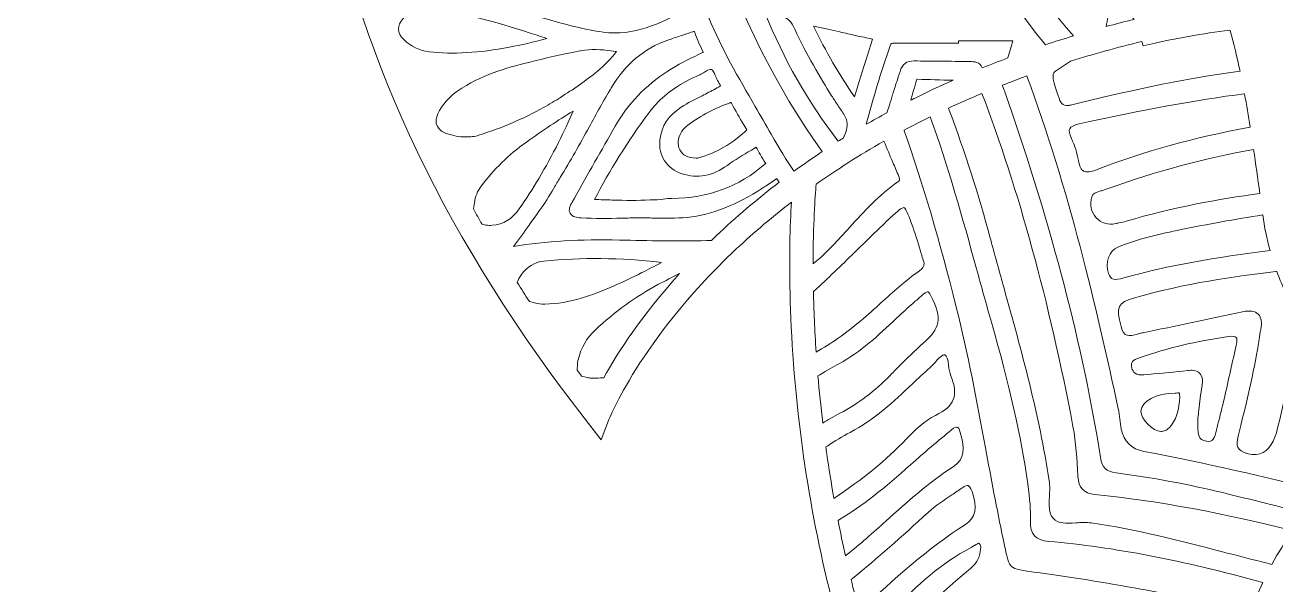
# Model space of a CAD drawing. Extents: x 126 to 8914, y -5970 to -48.
# Drawn here: x 6166 to 7016, y -2193 to -1812 of the extents above; entities that cross this region are included whole.
import ezdxf

# ---------------------------------------------------------------- set-up
doc = ezdxf.new("R2010")
doc.units = 0
doc.header["$MEASUREMENT"] = 0
doc.layers.add('Layer 1', color=7, linetype='Continuous')

# ---------------------------------------------------------------- blocks, each defined once
blk = doc.blocks.new('block 6')
at = {"layer": 'Layer 1', "lineweight": 0}
for points, knots in [([(8858.21, -1015.29), (8804.98, -1065.04), (8743.32, -1092.86), (8679.92, -1095.7), (8596.38, -1099.43), (8514.39, -1071.01), (8452.29, -1045.84), (8430.15, -1036.87), (8407.8, -1027.16), (8386.17, -1017.79), (8377.96, -1014.23), (8369.71, -1010.65), (8361.4, -1007.09), (8410.2, -1007.99), (8465.96, -1006.76), (8552.78, -924.21), (8608.47, -871.26), (8681.86, -797.66), (8665.5, -711.42), (8662.21, -694.04), (8650.78, -652.65), (8599.78, -612.09), (8605.05, -621.92), (8641.55, -692.43), (8609.23, -747.25), (8593.89, -773.27), (8566.47, -791.29), (8509.72, -803.54), (8495.32, -806.64), (8479.55, -809), (8462.5, -810.6), (8531.63, -734.35), (8573.44, -634.19), (8586.8, -512.56), (8601.6, -377.97), (8577.78, -251.79), (8555.19, -169.65), (8550.53, -152.76), (8545.39, -135.8), (8539.9, -119.21), (8535.8, -106.87), (8530.71, -97.41), (8524.71, -90.84), (8524.71, -90.84), (8528.77, -88.46), (8528.77, -88.46), (8527.91, -86.99), (8507.22, -52.31), (8460.27, -49.9), (8429.9, -48.35), (8395.8, -60.81), (8358.9, -86.96), (8333.41, -105.04), (8306.47, -129.76), (8278.33, -160.89), (8226.61, -191.53), (8186.15, -218.95), (8151.02, -247.11), (8098.71, -289.06), (8041.06, -329.19), (7974.05, -338.54), (7917.14, -346.49), (7865.98, -328.74), (7811.81, -309.95), (7783.84, -300.25), (7754.92, -290.21), (7725.21, -284.09), (7638.29, -266.15), (7574.59, -281.57), (7540, -328.62), (7505.41, -281.57), (7441.71, -266.17), (7354.79, -284.09), (7325.08, -290.21), (7296.16, -300.25), (7268.19, -309.95), (7214.02, -328.74), (7162.86, -346.49), (7105.95, -338.54), (7038.94, -329.19), (6981.29, -289.06), (6928.98, -247.11), (6893.85, -218.95), (6853.4, -191.53), (6801.67, -160.89), (6773.53, -129.76), (6746.59, -105.04), (6721.1, -86.96), (6684.2, -60.81), (6650.1, -48.34), (6619.73, -49.9), (6572.78, -52.31), (6552.09, -86.99), (6551.23, -88.46), (6551.23, -88.46), (6555.29, -90.84), (6555.29, -90.84), (6549.29, -97.41), (6544.2, -106.87), (6540.12, -119.21), (6534.6, -135.81), (6529.45, -152.78), (6524.81, -169.65), (6502.22, -251.79), (6478.4, -377.97), (6493.2, -512.56), (6506.56, -634.19), (6548.37, -734.35), (6617.5, -810.6), (6600.45, -809), (6584.68, -806.64), (6570.28, -803.54), (6513.53, -791.29), (6486.11, -773.27), (6470.77, -747.25), (6438.45, -692.43), (6474.95, -621.92), (6480.22, -612.09), (6429.22, -652.65), (6417.79, -694.04), (6414.5, -711.42), (6398.14, -797.66), (6471.53, -871.26), (6527.22, -924.21), (6614.04, -1006.76), (6669.8, -1007.99), (6718.6, -1007.09), (6710.29, -1010.65), (6702.04, -1014.23), (6693.83, -1017.79), (6672.2, -1027.16), (6649.85, -1036.87), (6627.71, -1045.84), (6565.61, -1071.01), (6483.59, -1099.44), (6400.08, -1095.7), (6336.68, -1092.86), (6275.02, -1065.04), (6221.79, -1015.29), (6221.79, -1015.29), (6165.56, -962.7), (6165.56, -962.7), (6165.56, -962.7), (6209.91, -1025.63), (6209.91, -1025.63), (6259.46, -1095.9), (6344.09, -1155.64), (6425.53, -1177.81), (6460.7, -1187.39), (6497.65, -1192.84), (6536.23, -1194.15), (6525.34, -1205.21), (6509.98, -1221.91), (6492.74, -1244.03), (6462.4, -1282.95), (6420.42, -1346.57), (6392.73, -1428.62), (6361.59, -1520.91), (6354.53, -1617.18), (6371.76, -1714.74), (6393.22, -1836.34), (6452.66, -1960.18), (6548.45, -2082.83), (6548.45, -2082.83), (6557.04, -2093.81), (6557.04, -2093.81), (6557.04, -2093.81), (6562.08, -2080.8), (6562.08, -2080.8), (6562.28, -2080.26), (6583.72, -2026.12), (6646.97, -1966), (6658.24, -1955.3), (6671.32, -1943.97), (6686.37, -1932.46), (6684.61, -1962.41), (6683.28, -2025.33), (6694.68, -2105.3), (6703.93, -2170.25), (6719.74, -2232.83), (6741.65, -2291.3), (6769.05, -2364.39), (6806.12, -2431.24), (6851.85, -2490), (6853.74, -2492.77), (6879.32, -2530.81), (6899.18, -2586.87), (6918.01, -2639.98), (6935.42, -2720.7), (6911.56, -2803.61), (6911.56, -2803.61), (6905.31, -2825.39), (6905.31, -2825.39), (6905.31, -2825.39), (6923.77, -2812.24), (6923.77, -2812.24), (6925.33, -2811.13), (6962.61, -2784.27), (6993.85, -2735.29), (7018.49, -2696.64), (7042.96, -2637.53), (7032.58, -2563.6), (7033.17, -2564.35), (7033.72, -2565.04), (7034.23, -2565.72), (7055.9, -2594.87), (7079.45, -2622.28), (7104.19, -2647.18), (7148.9, -2692.2), (7195.06, -2726.33), (7241.41, -2748.67), (7295.37, -2774.66), (7349.82, -2784.7), (7403.33, -2778.49), (7418.55, -2809.06), (7444.02, -2832.77), (7468.69, -2855.76), (7494.89, -2880.15), (7519.63, -2903.18), (7532.73, -2933.46), (7532.73, -2933.46), (7540, -2950.23), (7540, -2950.23), (7540, -2950.23), (7547.27, -2933.46), (7547.27, -2933.46), (7560.37, -2903.18), (7585.11, -2880.15), (7611.31, -2855.76), (7635.98, -2832.77), (7661.45, -2809.06), (7676.67, -2778.49), (7730.18, -2784.7), (7784.63, -2774.66), (7838.59, -2748.67), (7884.94, -2726.33), (7931.12, -2692.2), (7975.81, -2647.18), (8000.55, -2622.28), (8024.1, -2594.88), (8045.77, -2565.74), (8046.28, -2565.06), (8046.83, -2564.35), (8047.42, -2563.6), (8037.04, -2637.53), (8061.51, -2696.64), (8086.15, -2735.29), (8117.39, -2784.27), (8154.67, -2811.13), (8156.23, -2812.24), (8156.23, -2812.24), (8174.69, -2825.39), (8174.69, -2825.39), (8174.69, -2825.39), (8168.44, -2803.61), (8168.44, -2803.61), (8144.58, -2720.7), (8161.99, -2639.98), (8180.82, -2586.87), (8200.7, -2530.77), (8226.28, -2492.73), (8228.15, -2490), (8273.88, -2431.24), (8310.95, -2364.39), (8338.34, -2291.3), (8360.26, -2232.83), (8376.07, -2170.25), (8385.32, -2105.3), (8396.72, -2025.33), (8395.39, -1962.41), (8393.63, -1932.46), (8408.68, -1943.97), (8421.76, -1955.3), (8433.03, -1966), (8496.28, -2026.12), (8517.72, -2080.26), (8517.92, -2080.8), (8517.92, -2080.8), (8522.94, -2093.84), (8522.94, -2093.84), (8522.94, -2093.84), (8531.55, -2082.83), (8531.55, -2082.83), (8627.34, -1960.18), (8686.78, -1836.34), (8708.24, -1714.74), (8725.47, -1617.18), (8718.41, -1520.91), (8687.27, -1428.62), (8659.58, -1346.57), (8617.6, -1282.95), (8587.26, -1244.03), (8570.02, -1221.91), (8554.66, -1205.21), (8543.77, -1194.15), (8582.35, -1192.84), (8619.3, -1187.39), (8654.47, -1177.81), (8735.91, -1155.64), (8820.54, -1095.9), (8870.09, -1025.63), (8870.09, -1025.63), (8914.44, -962.7), (8914.44, -962.7), (8914.44, -962.7), (8858.21, -1015.29), (8858.21, -1015.29)], [0, 0, 0, 0, 1, 1, 1, 2, 2, 2, 3, 3, 3, 4, 4, 4, 5, 5, 5, 6, 6, 6, 7, 7, 7, 8, 8, 8, 9, 9, 9, 10, 10, 10, 11, 11, 11, 12, 12, 12, 13, 13, 13, 14, 14, 14, 15, 15, 15, 16, 16, 16, 17, 17, 17, 18, 18, 18, 19, 19, 19, 20, 20, 20, 21, 21, 21, 22, 22, 22, 23, 23, 23, 24, 24, 24, 25, 25, 25, 26, 26, 26, 27, 27, 27, 28, 28, 28, 29, 29, 29, 30, 30, 30, 31, 31, 31, 32, 32, 32, 33, 33, 33, 34, 34, 34, 35, 35, 35, 36, 36, 36, 37, 37, 37, 38, 38, 38, 39, 39, 39, 40, 40, 40, 41, 41, 41, 42, 42, 42, 43, 43, 43, 44, 44, 44, 45, 45, 45, 46, 46, 46, 47, 47, 47, 48, 48, 48, 49, 49, 49, 50, 50, 50, 51, 51, 51, 52, 52, 52, 53, 53, 53, 54, 54, 54, 55, 55, 55, 56, 56, 56, 57, 57, 57, 58, 58, 58, 59, 59, 59, 60, 60, 60, 61, 61, 61, 62, 62, 62, 63, 63, 63, 64, 64, 64, 65, 65, 65, 66, 66, 66, 67, 67, 67, 68, 68, 68, 69, 69, 69, 70, 70, 70, 71, 71, 71, 72, 72, 72, 73, 73, 73, 74, 74, 74, 75, 75, 75, 76, 76, 76, 77, 77, 77, 78, 78, 78, 79, 79, 79, 80, 80, 80, 81, 81, 81, 82, 82, 82, 83, 83, 83, 84, 84, 84, 85, 85, 85, 86, 86, 86, 87, 87, 87, 88, 88, 88, 89, 89, 89, 90, 90, 90, 91, 91, 91, 92, 92, 92, 93, 93, 93, 94, 94, 94, 95, 95, 95, 96, 96, 96, 97, 97, 97, 98, 98, 98, 99, 99, 99, 100, 100, 100, 101, 101, 101, 102, 102, 102, 102]), ([(6688.21, -1911.26), (6688.21, -1911.26), (6687.87, -1910.77), (6687.87, -1910.77), (6683.09, -1903.94), (6678.27, -1896.12), (6672.66, -1886.19), (6669.1, -1879.87), (6665.4, -1873.51), (6661.82, -1867.35), (6650.56, -1848.02), (6638.93, -1828.03), (6630.18, -1807.03), (6622.21, -1787.95), (6615.41, -1767.25), (6608.09, -1739.88), (6601.79, -1716.29), (6595.27, -1691.91), (6592.15, -1666.68), (6590.59, -1653.99), (6589, -1638.99), (6589.08, -1623.97), (6589.13, -1616.14), (6589.07, -1608.17), (6589, -1600.48), (6588.88, -1584.3), (6588.73, -1567.59), (6589.65, -1551.2), (6591.17, -1523.8), (6596.06, -1495.53), (6605.02, -1462.24), (6613.66, -1430.11), (6621.86, -1401.25), (6634.66, -1373.66), (6640.46, -1361.09), (6647.46, -1348.84), (6654.24, -1337), (6657.7, -1330.92), (6661.28, -1324.63), (6664.68, -1318.36), (6685.39, -1280.17), (6712.46, -1244.99), (6747.44, -1210.87), (6747.44, -1210.87), (6751.1, -1207.29), (6751.1, -1207.29), (6764.63, -1194.05), (6778.56, -1180.44), (6793.43, -1168.33), (6784.7, -1184.05), (6777.28, -1200.89), (6771.3, -1218.54), (6771.3, -1218.54), (6766.94, -1222.83), (6766.94, -1222.83), (6718.06, -1270.91), (6679.63, -1327.1), (6652.72, -1389.85), (6624.89, -1454.72), (6610.74, -1523.63), (6610.66, -1594.66), (6610.51, -1704.15), (6643.92, -1809.05), (6707.27, -1898.03), (6700.79, -1902.32), (6694.44, -1906.74), (6688.21, -1911.26)], [0, 0, 0, 0, 1, 1, 1, 2, 2, 2, 3, 3, 3, 4, 4, 4, 5, 5, 5, 6, 6, 6, 7, 7, 7, 8, 8, 8, 9, 9, 9, 10, 10, 10, 11, 11, 11, 12, 12, 12, 13, 13, 13, 14, 14, 14, 15, 15, 15, 16, 16, 16, 17, 17, 17, 18, 18, 18, 19, 19, 19, 20, 20, 20, 21, 21, 21, 22, 22, 22, 22]), ([(6776, -1584.51), (6777.3, -1551.5), (6782.66, -1519.37), (6791.91, -1488.93), (6795.47, -1496.51), (6799.28, -1504.13), (6803.34, -1511.8), (6803.34, -1511.8), (6802.77, -1512.33), (6802.77, -1512.33), (6802.89, -1512.47), (6803.27, -1512.86), (6803.86, -1513.47), (6803.86, -1513.47), (6803.16, -1516.46), (6803.16, -1516.46), (6795.64, -1548.46), (6792.76, -1581.82), (6794.58, -1615.61), (6798.79, -1693.59), (6826.91, -1762.12), (6878.15, -1819.34), (6871.72, -1821.27), (6865.36, -1823.28), (6859.04, -1825.37), (6859.04, -1825.37), (6858.23, -1824.41), (6858.23, -1824.41), (6801.77, -1756.62), (6772.56, -1671.43), (6776, -1584.51)], [0, 0, 0, 0, 1, 1, 1, 2, 2, 2, 3, 3, 3, 4, 4, 4, 5, 5, 5, 6, 6, 6, 7, 7, 7, 8, 8, 8, 9, 9, 9, 10, 10, 10, 10]), ([(6565.64, -1676.97), (6565.64, -1676.97), (6568.65, -1676.57), (6568.65, -1676.57), (6571.19, -1676.23), (6573.79, -1676.15), (6576.54, -1676.04), (6576.54, -1676.04), (6576.78, -1676.04), (6576.78, -1676.04), (6577.83, -1675.99), (6578.93, -1675.96), (6579.74, -1675.97), (6580.01, -1675.97), (6580.23, -1675.99), (6580.42, -1676), (6580.63, -1676.67), (6580.87, -1678.03), (6581.09, -1679.38), (6581.29, -1680.59), (6581.48, -1681.83), (6581.67, -1683.06), (6582.05, -1685.58), (6582.46, -1688.21), (6583.02, -1690.79), (6583.03, -1690.87), (6583.05, -1690.95), (6583.07, -1691.01), (6582.96, -1691.04), (6582.81, -1691.09), (6582.64, -1691.12), (6579.84, -1691.8), (6577.04, -1692.58), (6574.33, -1693.32), (6570.37, -1694.41), (6566.29, -1695.55), (6562.27, -1696.33), (6546.99, -1699.31), (6532.78, -1706.44), (6520.02, -1717.59), (6503.28, -1732.2), (6487.84, -1748.08), (6470.8, -1765.82), (6468.43, -1768.31), (6466.32, -1771.03), (6467.13, -1773.99), (6467.94, -1776.89), (6470.99, -1778.11), (6473.89, -1778.91), (6478.67, -1780.23), (6483.45, -1781.6), (6488.23, -1782.96), (6508.07, -1788.63), (6528.58, -1794.49), (6549.54, -1797.39), (6552.64, -1797.81), (6555.74, -1798.07), (6558.86, -1798.15), (6568.22, -1798.35), (6577.62, -1796.93), (6586.93, -1793.92), (6591.58, -1792.42), (6596.43, -1791.12), (6601.11, -1789.87), (6603.69, -1789.17), (6606.26, -1788.49), (6608.84, -1787.76), (6608.87, -1787.75), (6608.92, -1787.73), (6608.95, -1787.73), (6610.01, -1790.85), (6611.2, -1793.97), (6612.35, -1796.97), (6613, -1798.65), (6613.63, -1800.35), (6614.27, -1802.04), (6597.12, -1810.83), (6579.35, -1819.69), (6558.4, -1816.81), (6545.93, -1815.08), (6533.73, -1811.82), (6521.28, -1808.32), (6521.28, -1808.32), (6513.75, -1806.22), (6513.75, -1806.22), (6490.78, -1799.76), (6467.02, -1793.08), (6443.24, -1787.97), (6437.75, -1786.8), (6432.13, -1786.02), (6426.7, -1785.28), (6426.24, -1785.21), (6425.8, -1785.15), (6425.34, -1785.1), (6446.11, -1769), (6464.5, -1750.07), (6482.34, -1731.72), (6487.41, -1726.5), (6492.66, -1721.1), (6497.89, -1715.86), (6497.89, -1715.86), (6498.69, -1715.02), (6498.69, -1715.02), (6508.59, -1705.08), (6518.81, -1694.79), (6530.75, -1687.01), (6541.24, -1680.17), (6553.08, -1678.62), (6565.64, -1676.97)], [0, 0, 0, 0, 1, 1, 1, 2, 2, 2, 3, 3, 3, 4, 4, 4, 5, 5, 5, 6, 6, 6, 7, 7, 7, 8, 8, 8, 9, 9, 9, 10, 10, 10, 11, 11, 11, 12, 12, 12, 13, 13, 13, 14, 14, 14, 15, 15, 15, 16, 16, 16, 17, 17, 17, 18, 18, 18, 19, 19, 19, 20, 20, 20, 21, 21, 21, 22, 22, 22, 23, 23, 23, 24, 24, 24, 25, 25, 25, 26, 26, 26, 27, 27, 27, 28, 28, 28, 29, 29, 29, 30, 30, 30, 31, 31, 31, 32, 32, 32, 33, 33, 33, 34, 34, 34, 35, 35, 35, 36, 36, 36, 36]), ([(6919.35, -1808.13), (6912.92, -1809.7), (6906.56, -1811.33), (6900.24, -1813.04), (6901.62, -1803.69), (6905.28, -1794.46), (6912.12, -1783.27), (6919.07, -1771.85), (6928.36, -1762.05), (6940.48, -1753.32), (6944.05, -1750.74), (6947.91, -1747.98), (6951.83, -1745.32), (6952.45, -1744.89), (6952.99, -1744.39), (6953.45, -1743.94), (6953.53, -1743.88), (6953.61, -1743.79), (6953.7, -1743.71), (6954.41, -1744.29), (6955.16, -1744.97), (6955.95, -1745.78), (6955.95, -1745.78), (6957.96, -1747.84), (6957.96, -1747.84), (6957.94, -1747.87), (6957.91, -1747.89), (6957.9, -1747.9), (6953.69, -1752.03), (6948.84, -1755.28), (6943.71, -1758.71), (6941.88, -1759.95), (6940.04, -1761.18), (6938.24, -1762.45), (6931.63, -1767.12), (6923.31, -1773.7), (6917.47, -1783.34), (6912.07, -1792.24), (6912.83, -1801.36), (6919.35, -1808.13)], [0, 0, 0, 0, 1, 1, 1, 2, 2, 2, 3, 3, 3, 4, 4, 4, 5, 5, 5, 6, 6, 6, 7, 7, 7, 8, 8, 8, 9, 9, 9, 10, 10, 10, 11, 11, 11, 12, 12, 12, 13, 13, 13, 13]), ([(6422.92, -1821.87), (6418.3, -1817.39), (6418.17, -1812.19), (6422.59, -1807.58), (6424.36, -1805.71), (6426.23, -1804.21), (6428.19, -1803.05), (6431.47, -1801.12), (6435, -1800.17), (6438.86, -1800.17), (6440.38, -1800.17), (6441.94, -1800.31), (6443.56, -1800.62), (6465.91, -1804.68), (6488.82, -1810.68), (6513.57, -1818.93), (6515.74, -1819.64), (6517.91, -1820.37), (6520.08, -1821.1), (6511.18, -1823.69), (6502.51, -1825.5), (6494.88, -1826.97), (6473.81, -1830.99), (6456.44, -1832.01), (6440.2, -1830.14), (6433.52, -1829.38), (6427.87, -1826.67), (6422.92, -1821.87)], [0, 0, 0, 0, 1, 1, 1, 2, 2, 2, 3, 3, 3, 4, 4, 4, 5, 5, 5, 6, 6, 6, 7, 7, 7, 8, 8, 8, 9, 9, 9, 9]), ([(6678.79, -1806.08), (6678.79, -1806.08), (6680.36, -1806.39), (6680.36, -1806.39), (6683.81, -1807.12), (6686.21, -1809.59), (6688.67, -1814.89), (6696.49, -1831.93), (6706.14, -1847.96), (6713.66, -1860.04), (6715.04, -1862.22), (6716.49, -1864.38), (6717.9, -1866.47), (6719.44, -1868.75), (6721.04, -1871.09), (6722.48, -1873.45), (6724.65, -1876.99), (6724.9, -1880.63), (6723.27, -1884.86), (6723.27, -1884.86), (6721.78, -1888.74), (6721.78, -1888.74), (6720.58, -1889.48), (6719.38, -1890.23), (6718.19, -1890.99), (6718.19, -1890.99), (6718.01, -1890.75), (6718.01, -1890.75), (6697.42, -1863.82), (6681.15, -1835.31), (6668.37, -1803.78), (6672.03, -1804.65), (6675.45, -1805.36), (6678.79, -1806.08)], [0, 0, 0, 0, 1, 1, 1, 2, 2, 2, 3, 3, 3, 4, 4, 4, 5, 5, 5, 6, 6, 6, 7, 7, 7, 8, 8, 8, 9, 9, 9, 10, 10, 10, 11, 11, 11, 11]), ([(6635.34, -1955.22), (6634.23, -1956.28), (6633.15, -1957.33), (6632.06, -1958.39), (6632.06, -1958.39), (6628.66, -1958.48), (6628.66, -1958.48), (6609.26, -1959.02), (6589.59, -1958.63), (6569.45, -1958.14), (6543.14, -1957.49), (6519.59, -1958.91), (6497.51, -1962.47), (6501.26, -1957.74), (6504.73, -1952.83), (6508.1, -1948.04), (6510.34, -1944.84), (6512.67, -1941.53), (6515.03, -1938.36), (6518.72, -1933.39), (6521.85, -1928.09), (6524.88, -1922.95), (6526.3, -1920.51), (6527.79, -1917.99), (6529.31, -1915.55), (6536.26, -1904.39), (6542.67, -1892.71), (6548.86, -1881.43), (6553.75, -1872.5), (6558.82, -1863.27), (6564.1, -1854.39), (6573.52, -1838.56), (6586.06, -1828.05), (6602.44, -1822.24), (6605.26, -1821.23), (6608.19, -1820.28), (6611.01, -1819.34), (6613.78, -1818.44), (6616.55, -1817.54), (6619.28, -1816.57), (6619.82, -1816.38), (6620.15, -1816.3), (6620.35, -1816.29), (6620.42, -1816.41), (6620.55, -1816.65), (6620.68, -1817.03), (6622.18, -1821.3), (6624.1, -1825.75), (6626.38, -1830.25), (6626.42, -1830.33), (6626.46, -1830.41), (6626.49, -1830.49), (6626.34, -1830.56), (6626.17, -1830.64), (6625.96, -1830.75), (6625.96, -1830.75), (6623.26, -1832.07), (6623.26, -1832.07), (6616.31, -1835.42), (6609.12, -1838.89), (6602.43, -1843.24), (6587.29, -1853.06), (6575.25, -1865.69), (6566.62, -1880.78), (6557.31, -1897.02), (6547.94, -1913.61), (6538.89, -1929.63), (6538.89, -1929.63), (6537.35, -1932.37), (6537.35, -1932.37), (6535.94, -1934.85), (6534.67, -1937.49), (6535.99, -1939.93), (6537.41, -1942.59), (6540.91, -1942.83), (6543.46, -1943.02), (6552.7, -1943.65), (6562.01, -1943.45), (6571.04, -1943.24), (6574.9, -1943.15), (6578.76, -1943.07), (6582.64, -1943.03), (6586.04, -1943.03), (6589.51, -1943.1), (6592.86, -1943.18), (6600.24, -1943.34), (6607.87, -1943.49), (6615.45, -1942.7), (6632.47, -1940.93), (6648.81, -1934.58), (6666.88, -1922.69), (6666.88, -1922.69), (6668.23, -1921.82), (6668.23, -1921.82), (6670.86, -1920.1), (6673.56, -1918.34), (6676.14, -1916.42), (6676.21, -1916.38), (6676.24, -1916.35), (6676.29, -1916.33), (6676.35, -1916.39), (6676.4, -1916.47), (6676.48, -1916.58), (6676.76, -1916.99), (6677.05, -1917.42), (6677.35, -1917.83), (6677.35, -1917.83), (6678.04, -1918.85), (6678.04, -1918.85), (6662.97, -1930.34), (6648.71, -1942.46), (6635.34, -1955.22)], [0, 0, 0, 0, 1, 1, 1, 2, 2, 2, 3, 3, 3, 4, 4, 4, 5, 5, 5, 6, 6, 6, 7, 7, 7, 8, 8, 8, 9, 9, 9, 10, 10, 10, 11, 11, 11, 12, 12, 12, 13, 13, 13, 14, 14, 14, 15, 15, 15, 16, 16, 16, 17, 17, 17, 18, 18, 18, 19, 19, 19, 20, 20, 20, 21, 21, 21, 22, 22, 22, 23, 23, 23, 24, 24, 24, 25, 25, 25, 26, 26, 26, 27, 27, 27, 28, 28, 28, 29, 29, 29, 30, 30, 30, 31, 31, 31, 32, 32, 32, 33, 33, 33, 34, 34, 34, 35, 35, 35, 36, 36, 36, 37, 37, 37, 37]), ([(6701.36, -1812.69), (6701.36, -1812.69), (6711.05, -1814.86), (6711.05, -1814.86), (6713.79, -1815.46), (6716.53, -1816.08), (6719.26, -1816.7), (6722.86, -1817.51), (6726.51, -1818.33), (6730.19, -1819.14), (6733.86, -1819.94), (6737.55, -1820.75), (6741.22, -1821.49), (6741.33, -1821.53), (6741.43, -1821.54), (6741.52, -1821.56), (6741.52, -1821.57), (6741.51, -1821.59), (6741.51, -1821.61), (6738.43, -1831.15), (6735.38, -1840.87), (6732.42, -1850.26), (6732.42, -1850.26), (6729.14, -1860.69), (6729.14, -1860.69), (6719.03, -1846.03), (6709.69, -1829.9), (6701.36, -1812.69)], [0, 0, 0, 0, 1, 1, 1, 2, 2, 2, 3, 3, 3, 4, 4, 4, 5, 5, 5, 6, 6, 6, 7, 7, 7, 8, 8, 8, 9, 9, 9, 9]), ([(6924.59, -1823.14), (6924.59, -1823.14), (6925.33, -1826.21), (6925.33, -1826.21), (6947.51, -1820.94), (6966.19, -1817.58), (6984.09, -1815.64), (6984.09, -1815.64), (6984.59, -1815.59), (6984.59, -1815.59), (6987.05, -1824.8), (6989.24, -1834.06), (6991.22, -1843.39), (6949.87, -1848.8), (6910.3, -1858.01), (6877.04, -1866.31), (6876.52, -1866.43), (6875.9, -1866.5), (6875.34, -1866.56), (6875.04, -1866.58), (6874.76, -1866.61), (6874.66, -1866.62), (6870.39, -1867.02), (6869.38, -1865.2), (6867.57, -1859.9), (6867.57, -1859.9), (6867.14, -1858.69), (6867.14, -1858.69), (6862.9, -1846.66), (6863.63, -1844.72), (6866.43, -1842.88), (6866.43, -1842.88), (6876.12, -1836.56), (6876.12, -1836.56), (6891.54, -1831.74), (6907.68, -1827.24), (6924.59, -1823.14)], [0, 0, 0, 0, 1, 1, 1, 2, 2, 2, 3, 3, 3, 4, 4, 4, 5, 5, 5, 6, 6, 6, 7, 7, 7, 8, 8, 8, 9, 9, 9, 10, 10, 10, 11, 11, 11, 12, 12, 12, 12]), ([(6753.54, -1826.12), (6754.2, -1824.26), (6754.47, -1824.22), (6755.93, -1824.23), (6765.9, -1824.34), (6776.05, -1824.33), (6785.84, -1824.31), (6789.44, -1824.31), (6793.05, -1824.3), (6796.66, -1824.3), (6796.66, -1824.3), (6799.82, -1824.3), (6799.82, -1824.3), (6799.82, -1824.3), (6799.82, -1822.79), (6799.82, -1822.79), (6802.35, -1822.79), (6804.89, -1822.79), (6807.4, -1822.81), (6816.95, -1822.82), (6826.83, -1822.84), (6836.53, -1822.73), (6836.53, -1822.73), (6836.88, -1822.73), (6836.88, -1822.73), (6836.86, -1822.78), (6836.86, -1822.81), (6836.85, -1822.84), (6836.34, -1824.58), (6835.83, -1826.32), (6835.34, -1828.06), (6835.34, -1828.06), (6833.52, -1834.35), (6833.52, -1834.35), (6827.62, -1836.55), (6821.78, -1838.81), (6816, -1841.15), (6814.84, -1836.96), (6809.98, -1836.86), (6807.85, -1836.82), (6801.07, -1836.69), (6794.2, -1836.63), (6787.54, -1836.58), (6781.59, -1836.53), (6775.63, -1836.48), (6769.7, -1836.37), (6764.74, -1836.28), (6761.61, -1838.69), (6760.18, -1843.48), (6759.44, -1846), (6758.6, -1848.55), (6757.78, -1851.02), (6756.89, -1853.69), (6755.97, -1856.46), (6755.17, -1859.25), (6754.49, -1861.62), (6753.69, -1864.04), (6752.93, -1866.39), (6752.93, -1866.39), (6751.24, -1871.61), (6751.24, -1871.61), (6746.52, -1874.16), (6741.89, -1876.79), (6737.28, -1879.46), (6741.92, -1862.19), (6747.11, -1843.92), (6753.54, -1826.12)], [0, 0, 0, 0, 1, 1, 1, 2, 2, 2, 3, 3, 3, 4, 4, 4, 5, 5, 5, 6, 6, 6, 7, 7, 7, 8, 8, 8, 9, 9, 9, 10, 10, 10, 11, 11, 11, 12, 12, 12, 13, 13, 13, 14, 14, 14, 15, 15, 15, 16, 16, 16, 17, 17, 17, 18, 18, 18, 19, 19, 19, 20, 20, 20, 21, 21, 21, 22, 22, 22, 22]), ([(6451.82, -1885.64), (6449.12, -1884.7), (6447.12, -1883.2), (6446, -1881.25), (6445.84, -1880.98), (6445.7, -1880.68), (6445.57, -1880.4), (6445.44, -1880.1), (6445.35, -1879.79), (6445.25, -1879.49), (6445.09, -1878.89), (6444.98, -1878.24), (6444.97, -1877.59), (6444.91, -1875.95), (6445.32, -1874.18), (6446.17, -1872.34), (6449.07, -1866.17), (6453.6, -1860.94), (6459.59, -1856.79), (6475, -1846.17), (6492.57, -1841.03), (6507.72, -1837.39), (6507.72, -1837.39), (6513.02, -1836.11), (6513.02, -1836.11), (6523.77, -1833.51), (6534.88, -1830.82), (6545.95, -1829.09), (6552.74, -1828.03), (6559.46, -1828.93), (6566.6, -1829.9), (6566.92, -1829.93), (6567.25, -1829.98), (6567.58, -1830.03), (6563.69, -1834.98), (6559.29, -1839.37), (6554.57, -1843.36), (6546.71, -1850.02), (6538.02, -1855.64), (6529.5, -1861.15), (6525.72, -1863.59), (6521.84, -1865.9), (6517.88, -1868.1), (6504.5, -1875.55), (6490.04, -1881.76), (6473.95, -1886.89), (6471.21, -1887.76), (6468.29, -1888.12), (6464.87, -1888.04), (6460.88, -1888.07), (6456.56, -1887.27), (6451.82, -1885.64)], [0, 0, 0, 0, 1, 1, 1, 2, 2, 2, 3, 3, 3, 4, 4, 4, 5, 5, 5, 6, 6, 6, 7, 7, 7, 8, 8, 8, 9, 9, 9, 10, 10, 10, 11, 11, 11, 12, 12, 12, 13, 13, 13, 14, 14, 14, 15, 15, 15, 16, 16, 16, 17, 17, 17, 17]), ([(6634.77, -1855.32), (6631.82, -1856.97), (6628.72, -1858.52), (6625.71, -1860.02), (6620.96, -1862.38), (6616.06, -1864.82), (6611.45, -1867.8), (6602.85, -1873.35), (6597.99, -1880.79), (6597, -1889.93), (6595.82, -1900.77), (6601.59, -1909.65), (6612.05, -1913.08), (6622.47, -1916.5), (6632.82, -1914.57), (6642.84, -1907.35), (6648.05, -1903.6), (6653.7, -1900.23), (6659.14, -1896.97), (6659.14, -1896.97), (6662.47, -1894.98), (6662.47, -1894.98), (6662.48, -1894.99), (6662.48, -1894.99), (6662.48, -1895.01), (6664.11, -1898.05), (6666.3, -1902.02), (6668.78, -1905.85), (6668.83, -1905.95), (6668.88, -1906.01), (6668.91, -1906.07), (6668.8, -1906.18), (6668.63, -1906.34), (6668.4, -1906.55), (6650.55, -1921.92), (6629.84, -1929.53), (6605.1, -1929.82), (6603.14, -1929.85), (6601.21, -1930.09), (6599.32, -1930.31), (6596.65, -1930.64), (6593.89, -1930.97), (6590.82, -1930.73), (6590.82, -1930.73), (6590.55, -1930.72), (6590.55, -1930.72), (6590.55, -1930.72), (6590.28, -1930.73), (6590.28, -1930.73), (6582.12, -1931.49), (6573.55, -1931.21), (6564.48, -1930.91), (6560.6, -1930.78), (6556.61, -1930.66), (6552.63, -1930.61), (6562.69, -1911.03), (6574.85, -1891.6), (6589.76, -1871.33), (6591.2, -1869.36), (6592.75, -1867.5), (6594.43, -1865.69), (6601.7, -1857.87), (6611.27, -1851.46), (6624.03, -1845.79), (6625.2, -1845.27), (6626.3, -1844.62), (6627.37, -1843.97), (6629.11, -1842.94), (6631.08, -1841.77), (6632.04, -1842.12), (6632.91, -1842.44), (6633.86, -1844.64), (6634.58, -1846.25), (6635.08, -1847.41), (6635.6, -1848.63), (6636.25, -1849.73), (6637, -1850.99), (6637.87, -1852.47), (6638.22, -1853.28), (6637.54, -1853.79), (6636.08, -1854.59), (6634.77, -1855.32)], [0, 0, 0, 0, 1, 1, 1, 2, 2, 2, 3, 3, 3, 4, 4, 4, 5, 5, 5, 6, 6, 6, 7, 7, 7, 8, 8, 8, 9, 9, 9, 10, 10, 10, 11, 11, 11, 12, 12, 12, 13, 13, 13, 14, 14, 14, 15, 15, 15, 16, 16, 16, 17, 17, 17, 18, 18, 18, 19, 19, 19, 20, 20, 20, 21, 21, 21, 22, 22, 22, 23, 23, 23, 24, 24, 24, 25, 25, 25, 26, 26, 26, 27, 27, 27, 27]), ([(6770.39, -1861.64), (6769.4, -1862.14), (6768.42, -1862.65), (6767.42, -1863.16), (6768.76, -1858.58), (6770.11, -1853.99), (6771.42, -1849.42), (6771.52, -1849.1), (6771.6, -1848.91), (6771.64, -1848.82), (6771.74, -1848.8), (6771.88, -1848.78), (6772.09, -1848.8), (6779.88, -1849.09), (6787.84, -1849.32), (6796.23, -1849.53), (6787.46, -1853.41), (6778.83, -1857.43), (6770.39, -1861.64)], [0, 0, 0, 0, 1, 1, 1, 2, 2, 2, 3, 3, 3, 4, 4, 4, 5, 5, 5, 6, 6, 6, 6]), ([(6979.47, -2129.82), (6955.81, -2124.11), (6931.46, -2119.57), (6907.1, -2116.32), (6899.9, -2115.36), (6897.62, -2113.11), (6896.46, -2105.86), (6884.42, -2030.24), (6863.6, -1950.32), (6832.84, -1861.53), (6831.84, -1858.65), (6830.82, -1855.78), (6829.76, -1852.93), (6829.76, -1852.93), (6829.74, -1852.87), (6829.74, -1852.87), (6835.15, -1850.75), (6840.66, -1848.66), (6846.3, -1846.62), (6846.3, -1846.62), (6846.31, -1846.66), (6846.31, -1846.66), (6874.96, -1923.47), (6893.44, -2003.65), (6908.51, -2072.77), (6909, -2075.04), (6909.27, -2077.36), (6909.55, -2079.82), (6909.81, -2082.02), (6910.08, -2084.3), (6910.52, -2086.56), (6912.15, -2094.95), (6917.47, -2100.22), (6925.87, -2101.82), (6967.77, -2109.75), (7008.84, -2119.06), (7047.98, -2129.46), (7043.61, -2134.18), (7039.5, -2139.02), (7035.62, -2143.96), (7035.62, -2143.96), (7034.32, -2143.61), (7034.32, -2143.61), (7017.94, -2139.29), (6999.99, -2134.78), (6979.47, -2129.82)], [0, 0, 0, 0, 1, 1, 1, 2, 2, 2, 3, 3, 3, 4, 4, 4, 5, 5, 5, 6, 6, 6, 7, 7, 7, 8, 8, 8, 9, 9, 9, 10, 10, 10, 11, 11, 11, 12, 12, 12, 13, 13, 13, 14, 14, 14, 15, 15, 15, 15]), ([(6861.54, -2121.69), (6854.81, -2077.14), (6842.64, -2033.28), (6830.86, -1990.86), (6827.68, -1979.41), (6824.4, -1967.57), (6821.27, -1955.9), (6813.74, -1927.79), (6804.55, -1899.3), (6793.2, -1868.75), (6793.2, -1868.75), (6793.11, -1868.51), (6793.11, -1868.51), (6800.44, -1865.11), (6808.02, -1861.76), (6815.83, -1858.5), (6841.07, -1924.77), (6861.32, -1998.79), (6877.72, -2084.84), (6879.81, -2095.77), (6880.44, -2107.28), (6881.08, -2118.41), (6881.08, -2118.41), (6881.09, -2118.73), (6881.09, -2118.73), (6881.53, -2126.63), (6884.89, -2130.17), (6892.66, -2131), (6936.24, -2135.6), (6981.39, -2143.94), (7026.9, -2155.78), (7021.75, -2163.21), (7017.1, -2170.84), (7012.87, -2178.63), (7012.87, -2178.63), (7009.66, -2177.82), (7009.66, -2177.82), (7008.46, -2177.5), (7007.25, -2177.19), (7006.03, -2176.89), (6997.09, -2174.65), (6988.02, -2172.3), (6979.25, -2170), (6950.35, -2162.48), (6920.46, -2154.69), (6890.16, -2150.39), (6886.71, -2149.9), (6883.1, -2150.12), (6879.62, -2150.32), (6873.18, -2150.74), (6867.62, -2151.07), (6864.22, -2147.25), (6861.16, -2143.83), (6861.43, -2138.31), (6861.72, -2132.45), (6861.89, -2128.89), (6862.08, -2125.22), (6861.54, -2121.69)], [0, 0, 0, 0, 1, 1, 1, 2, 2, 2, 3, 3, 3, 4, 4, 4, 5, 5, 5, 6, 6, 6, 7, 7, 7, 8, 8, 8, 9, 9, 9, 10, 10, 10, 11, 11, 11, 12, 12, 12, 13, 13, 13, 14, 14, 14, 15, 15, 15, 16, 16, 16, 17, 17, 17, 18, 18, 18, 19, 19, 19, 19]), ([(6875.52, -1882.47), (6876.2, -1881.11), (6878.34, -1880.02), (6881.9, -1879.22), (6925.4, -1869.52), (6961.05, -1863.02), (6994.08, -1858.73), (6994.08, -1858.73), (6994.27, -1858.71), (6994.27, -1858.71), (6995.67, -1866.2), (6996.96, -1873.73), (6998.18, -1881.35), (6998.18, -1881.35), (6998.09, -1881.36), (6998.09, -1881.36), (6959.84, -1888.52), (6925.81, -1897.95), (6894.04, -1910.2), (6889.64, -1911.9), (6886.68, -1912.26), (6884.95, -1911.3), (6883.37, -1910.41), (6882.21, -1907.99), (6881.49, -1904.09), (6880.57, -1899.17), (6878.94, -1894.11), (6876.63, -1889.01), (6875.25, -1885.97), (6874.87, -1883.77), (6875.52, -1882.47)], [0, 0, 0, 0, 1, 1, 1, 2, 2, 2, 3, 3, 3, 4, 4, 4, 5, 5, 5, 6, 6, 6, 7, 7, 7, 8, 8, 8, 9, 9, 9, 10, 10, 10, 10]), ([(6644.71, -1864.85), (6645.01, -1864.76), (6645.2, -1864.71), (6645.34, -1864.68), (6645.4, -1864.77), (6645.51, -1864.93), (6645.64, -1865.17), (6648.33, -1870.09), (6651.2, -1875), (6653.98, -1879.75), (6653.98, -1879.75), (6656.06, -1883.28), (6656.06, -1883.28), (6646.07, -1892.65), (6635.35, -1898.89), (6623.31, -1902.32), (6623.08, -1902.38), (6622.67, -1902.4), (6622.28, -1902.43), (6622.05, -1902.45), (6621.83, -1902.45), (6621.61, -1902.48), (6615.8, -1902.18), (6612.49, -1900.47), (6610.56, -1896.81), (6608.6, -1893.09), (6608.98, -1889.23), (6611.77, -1884.64), (6612.92, -1882.72), (6614.35, -1881.16), (6616.01, -1879.95), (6625.16, -1873.37), (6634.81, -1868.29), (6644.71, -1864.85)], [0, 0, 0, 0, 1, 1, 1, 2, 2, 2, 3, 3, 3, 4, 4, 4, 5, 5, 5, 6, 6, 6, 7, 7, 7, 8, 8, 8, 9, 9, 9, 10, 10, 10, 11, 11, 11, 11]), ([(6478.81, -1947.93), (6478.81, -1947.93), (6476.15, -1947.4), (6476.15, -1947.4), (6474.17, -1943.94), (6472.23, -1940.47), (6470.31, -1936.99), (6470.31, -1936.99), (6470.9, -1932.82), (6470.9, -1932.82), (6471.48, -1928.65), (6473.05, -1924.83), (6475.54, -1921.51), (6483.97, -1910.22), (6494.33, -1900.15), (6506.29, -1891.57), (6517.39, -1883.64), (6527.82, -1876.68), (6537.95, -1870.47), (6535.26, -1877.07), (6532.02, -1884.07), (6528.04, -1891.94), (6519.35, -1909.11), (6510.61, -1923.85), (6501.35, -1937), (6496.49, -1943.91), (6490.67, -1947.44), (6483.05, -1948.12), (6481.58, -1948.24), (6480.16, -1948.18), (6478.81, -1947.93)], [0, 0, 0, 0, 1, 1, 1, 2, 2, 2, 3, 3, 3, 4, 4, 4, 5, 5, 5, 6, 6, 6, 7, 7, 7, 8, 8, 8, 9, 9, 9, 10, 10, 10, 10]), ([(6855.34, -2184.37), (6855.34, -2184.37), (6852.76, -2184.01), (6852.76, -2184.01), (6843.43, -2182.73), (6838.29, -2182.01), (6835.98, -2180.02), (6833.76, -2178.12), (6832.91, -2173.96), (6831.2, -2165.68), (6830.9, -2164.3), (6830.59, -2162.81), (6830.26, -2161.21), (6825.91, -2140.71), (6822.03, -2119.76), (6818.26, -2099.46), (6812.44, -2067.96), (6806.41, -2035.38), (6798.44, -2003.69), (6787.19, -1958.85), (6775.62, -1919.7), (6763.05, -1884.01), (6763.05, -1884.01), (6762.89, -1883.53), (6762.89, -1883.53), (6768.67, -1880.46), (6774.62, -1877.42), (6780.73, -1874.43), (6793.03, -1908.26), (6802.77, -1943.59), (6812.18, -1977.76), (6815.46, -1989.65), (6818.85, -2001.94), (6822.3, -2013.98), (6834.77, -2057.63), (6842.4, -2091.52), (6847.04, -2123.92), (6848.47, -2133.91), (6849, -2141.92), (6848.75, -2149.12), (6848.43, -2158.02), (6852.17, -2162.16), (6861.22, -2162.96), (6905.69, -2166.87), (6951.91, -2175.75), (7006.65, -2190.88), (7003.52, -2197.48), (7000.67, -2204.18), (6998.09, -2210.94), (6998.09, -2210.94), (6997.71, -2210.86), (6997.71, -2210.86), (6952.69, -2200.17), (6904.79, -2191.26), (6855.34, -2184.37)], [0, 0, 0, 0, 1, 1, 1, 2, 2, 2, 3, 3, 3, 4, 4, 4, 5, 5, 5, 6, 6, 6, 7, 7, 7, 8, 8, 8, 9, 9, 9, 10, 10, 10, 11, 11, 11, 12, 12, 12, 13, 13, 13, 14, 14, 14, 15, 15, 15, 16, 16, 16, 17, 17, 17, 18, 18, 18, 18]), ([(6703.15, -1920.16), (6717.03, -1910.38), (6732.39, -1900.58), (6749.26, -1891.02), (6751.3, -1895.8), (6753.31, -1900.58), (6755.32, -1905.38), (6756.65, -1908.53), (6757.98, -1911.68), (6759.31, -1914.83), (6760.42, -1917.47), (6759.63, -1918.01), (6758.79, -1918.58), (6746.02, -1927.28), (6735.76, -1938.65), (6725.82, -1949.64), (6718.17, -1958.09), (6710.27, -1966.84), (6701.36, -1974.16), (6701.36, -1974.16), (6701.14, -1974.35), (6701.14, -1974.35), (6701.14, -1947.59), (6702.44, -1928.61), (6703.15, -1920.16)], [0, 0, 0, 0, 1, 1, 1, 2, 2, 2, 3, 3, 3, 4, 4, 4, 5, 5, 5, 6, 6, 6, 7, 7, 7, 8, 8, 8, 8]), ([(6890.62, -1928.65), (6891.29, -1926.46), (6892.92, -1925.8), (6896.48, -1924.77), (6897.35, -1924.51), (6898.2, -1924.26), (6899.01, -1923.98), (6934.36, -1911.31), (6967.55, -1902.32), (7000.49, -1896.5), (7001.93, -1906.29), (7003.3, -1916.27), (7004.66, -1926.4), (7004.66, -1926.4), (7004.61, -1926.4), (7004.61, -1926.4), (6977.19, -1930.42), (6944.98, -1935.82), (6913.86, -1945.39), (6912.31, -1945.87), (6910.66, -1946.18), (6908.92, -1946.53), (6908.21, -1946.68), (6907.48, -1946.82), (6906.77, -1946.96), (6901.59, -1948.07), (6896.73, -1946.63), (6893.44, -1943.02), (6890.03, -1939.31), (6888.99, -1933.93), (6890.62, -1928.65)], [0, 0, 0, 0, 1, 1, 1, 2, 2, 2, 3, 3, 3, 4, 4, 4, 5, 5, 5, 6, 6, 6, 7, 7, 7, 8, 8, 8, 9, 9, 9, 10, 10, 10, 10]), ([(6701.33, -1993.09), (6701.33, -1993.09), (6705.38, -1989.42), (6705.38, -1989.42), (6714.53, -1980.99), (6723.55, -1972.16), (6732.28, -1963.61), (6739.21, -1956.82), (6746.38, -1949.81), (6753.55, -1943.07), (6758.68, -1938.22), (6761.77, -1935.9), (6762.73, -1936.1), (6764.19, -1936.45), (6767.07, -1944.27), (6768.02, -1946.85), (6770.28, -1953.01), (6772.23, -1959.47), (6774.1, -1965.7), (6774.92, -1968.43), (6775.74, -1971.15), (6776.6, -1973.85), (6776.47, -1976.15), (6775.54, -1977.61), (6773.31, -1979.16), (6763.86, -1985.63), (6755.37, -1993.37), (6747.17, -2000.86), (6742.8, -2004.87), (6738.28, -2009), (6733.69, -2012.84), (6723.14, -2021.71), (6713.14, -2028.72), (6703.17, -2034.26), (6702.17, -2019.41), (6701.6, -2005.62), (6701.33, -1993.09)], [0, 0, 0, 0, 1, 1, 1, 2, 2, 2, 3, 3, 3, 4, 4, 4, 5, 5, 5, 6, 6, 6, 7, 7, 7, 8, 8, 8, 9, 9, 9, 10, 10, 10, 11, 11, 11, 12, 12, 12, 12]), ([(6908.18, -1962.87), (6922.14, -1957.23), (6937.1, -1953.94), (6951.23, -1951.04), (6969.21, -1947.37), (6987.86, -1944.02), (7006.64, -1941.07), (7007.81, -1949.22), (7009.52, -1957.33), (7011.72, -1965.28), (6974.34, -1970.04), (6943.11, -1975.04), (6912.32, -1983.92), (6905.86, -1985.79), (6903.43, -1985.06), (6901.88, -1980.82), (6899.26, -1973.66), (6902.22, -1965.28), (6908.18, -1962.87)], [0, 0, 0, 0, 1, 1, 1, 2, 2, 2, 3, 3, 3, 4, 4, 4, 5, 5, 5, 6, 6, 6, 6]), ([(6511.8, -2000.81), (6511.8, -2000.81), (6508.3, -1999.83), (6508.3, -1999.83), (6505.5, -1995.57), (6502.75, -1991.31), (6500.04, -1987.04), (6500.04, -1987.04), (6500.89, -1985), (6500.89, -1985), (6501.32, -1983.97), (6501.84, -1983.02), (6502.51, -1982.12), (6506.78, -1976.28), (6511.9, -1973.11), (6518.16, -1972.46), (6543.76, -1969.83), (6569.98, -1970.1), (6598.12, -1973.33), (6593.55, -1975.75), (6589.18, -1978.07), (6584.78, -1980.28), (6578.35, -1983.5), (6571.99, -1986.5), (6565.86, -1989.21), (6551.58, -1995.53), (6536, -2001.4), (6518.73, -2001.7), (6516.41, -2001.75), (6514.05, -2001.43), (6511.8, -2000.81)], [0, 0, 0, 0, 1, 1, 1, 2, 2, 2, 3, 3, 3, 4, 4, 4, 5, 5, 5, 6, 6, 6, 7, 7, 7, 8, 8, 8, 9, 9, 9, 10, 10, 10, 10]), ([(7003.63, -2008.62), (7001.41, -2006.38), (6997.91, -2005.81), (6992.91, -2006.89), (6970.07, -2011.8), (6947.05, -2016.61), (6925.43, -2021.12), (6924.34, -2021.36), (6923.23, -2021.63), (6922.14, -2021.91), (6915.41, -2023.62), (6912.34, -2024.41), (6910.36, -2016.86), (6906.93, -2003.68), (6908.29, -2000.61), (6918.94, -1997.54), (6953.46, -1987.58), (6988.69, -1982.67), (7015.5, -1979.49), (7015.5, -1979.49), (7016.23, -1979.41), (7016.23, -1979.41), (7020.19, -1990.35), (7025.08, -2000.91), (7030.86, -2010.82), (7030.86, -2010.82), (7030.3, -2014.63), (7030.3, -2014.63), (7026.09, -2043.77), (7021.63, -2067.11), (7016.26, -2088.05), (7015.52, -2090.96), (7014.19, -2094.1), (7012.41, -2097.1), (7008.5, -2103.72), (7001.6, -2105.72), (6993.96, -2102.42), (6988.21, -2099.94), (6988.51, -2096.31), (6990.54, -2088.62), (6996.74, -2065.18), (7001.24, -2044.41), (7004.31, -2025.13), (7004.44, -2024.35), (7004.53, -2023.58), (7004.64, -2022.8), (7004.82, -2021.44), (7004.97, -2020.16), (7005.26, -2018.94), (7006.34, -2014.19), (7005.8, -2010.8), (7003.63, -2008.62)], [0, 0, 0, 0, 1, 1, 1, 2, 2, 2, 3, 3, 3, 4, 4, 4, 5, 5, 5, 6, 6, 6, 7, 7, 7, 8, 8, 8, 9, 9, 9, 10, 10, 10, 11, 11, 11, 12, 12, 12, 13, 13, 13, 14, 14, 14, 15, 15, 15, 16, 16, 16, 17, 17, 17, 17]), ([(6558.82, -2051.69), (6558.82, -2051.69), (6556.65, -2051.89), (6556.65, -2051.89), (6554.59, -2052.1), (6552.66, -2052.15), (6550.74, -2052.04), (6549.68, -2051.97), (6548.62, -2051.82), (6547.61, -2051.55), (6547.61, -2051.55), (6543.78, -2050.55), (6543.78, -2050.55), (6542.76, -2049.19), (6541.77, -2047.83), (6540.77, -2046.47), (6540.77, -2046.47), (6540.96, -2042.57), (6540.96, -2042.57), (6541.01, -2041.56), (6541.17, -2040.53), (6541.42, -2039.52), (6543.57, -2031.09), (6547.34, -2024.51), (6552.93, -2019.33), (6566.76, -2006.53), (6580.74, -1996.43), (6595.65, -1988.45), (6600.57, -1985.82), (6605.51, -1983.32), (6610.32, -1980.95), (6584.79, -2009.28), (6568.44, -2034.5), (6558.82, -2051.69)], [0, 0, 0, 0, 1, 1, 1, 2, 2, 2, 3, 3, 3, 4, 4, 4, 5, 5, 5, 6, 6, 6, 7, 7, 7, 8, 8, 8, 9, 9, 9, 10, 10, 10, 11, 11, 11, 11]), ([(6704.38, -2050.49), (6704.38, -2050.49), (6705.75, -2049.65), (6705.75, -2049.65), (6710.51, -2046.73), (6714.75, -2044.28), (6718.71, -2042.16), (6733.45, -2034.26), (6745.7, -2022.69), (6757.54, -2011.51), (6757.54, -2011.51), (6759.73, -2009.46), (6759.73, -2009.46), (6763.08, -2006.29), (6766.64, -2003.17), (6770.09, -2000.16), (6771.99, -1998.52), (6773.89, -1996.86), (6775.76, -1995.19), (6778.06, -1993.15), (6778.93, -1993.25), (6779.02, -1993.26), (6779.12, -1993.29), (6780.02, -1993.53), (6781.43, -1996.41), (6789.01, -2011.88), (6787.93, -2017.61), (6775.43, -2028.67), (6768, -2035.24), (6760.99, -2042.43), (6754.2, -2049.39), (6754.2, -2049.39), (6753.68, -2049.93), (6753.68, -2049.93), (6743.1, -2060.78), (6731.86, -2069.24), (6719.34, -2075.83), (6714.82, -2078.22), (6711.06, -2080.37), (6707.66, -2082.53), (6706.33, -2071.44), (6705.26, -2060.76), (6704.38, -2050.49)], [0, 0, 0, 0, 1, 1, 1, 2, 2, 2, 3, 3, 3, 4, 4, 4, 5, 5, 5, 6, 6, 6, 7, 7, 7, 8, 8, 8, 9, 9, 9, 10, 10, 10, 11, 11, 11, 12, 12, 12, 13, 13, 13, 14, 14, 14, 14]), ([(6963.9, -2048.74), (6961.66, -2046.4), (6958.18, -2046.53), (6955.76, -2046.81), (6946.93, -2047.87), (6937.9, -2048.68), (6929.17, -2049.47), (6929.17, -2049.47), (6925.89, -2049.76), (6925.89, -2049.76), (6925.3, -2049.82), (6924.77, -2049.82), (6924.26, -2049.82), (6919.18, -2049.74), (6917.97, -2046.8), (6917.51, -2044.14), (6917.06, -2041.38), (6917.77, -2039.91), (6923.4, -2037.95), (6941.88, -2031.54), (6961.51, -2026.87), (6983.41, -2023.72), (6986.03, -2023.34), (6987.97, -2023.54), (6988.62, -2024.26), (6989.29, -2024.97), (6989.32, -2026.96), (6988.7, -2029.58), (6987.36, -2035.37), (6986.06, -2041.19), (6984.76, -2047), (6982.04, -2059.14), (6979.22, -2071.71), (6976.02, -2083.93), (6975.82, -2084.76), (6975.61, -2085.64), (6975.42, -2086.55), (6973.92, -2093.42), (6972.76, -2095.46), (6968.53, -2094.87), (6962.57, -2094.05), (6962.17, -2090.2), (6962.6, -2079.41), (6962.6, -2079.41), (6962.61, -2078.88), (6962.61, -2078.88), (6962.8, -2077.3), (6963.01, -2075.54), (6963.22, -2073.68), (6963.8, -2068.58), (6964.47, -2062.8), (6965.43, -2057.02), (6965.84, -2054.59), (6966.13, -2051.09), (6963.9, -2048.74)], [0, 0, 0, 0, 1, 1, 1, 2, 2, 2, 3, 3, 3, 4, 4, 4, 5, 5, 5, 6, 6, 6, 7, 7, 7, 8, 8, 8, 9, 9, 9, 10, 10, 10, 11, 11, 11, 12, 12, 12, 13, 13, 13, 14, 14, 14, 15, 15, 15, 16, 16, 16, 17, 17, 17, 18, 18, 18, 18]), ([(6710.42, -2103.56), (6710.18, -2101.96), (6709.97, -2100.38), (6709.75, -2098.78), (6709.75, -2098.78), (6711.05, -2097.91), (6711.05, -2097.91), (6715.89, -2094.65), (6721.04, -2091.58), (6726.34, -2088.83), (6742.6, -2080.32), (6755.8, -2067.9), (6768.59, -2055.9), (6772.42, -2052.29), (6776.39, -2048.55), (6780.37, -2045.01), (6781.6, -2043.92), (6782.8, -2042.57), (6783.98, -2041.29), (6786.13, -2038.91), (6789.09, -2035.69), (6790.62, -2036.18), (6792.21, -2036.71), (6792.67, -2039.31), (6793.19, -2043.24), (6793.52, -2045.71), (6793.87, -2048.25), (6794.8, -2050.53), (6800.09, -2063.45), (6797.08, -2071.21), (6784.39, -2077.29), (6776.82, -2080.91), (6770.58, -2087.04), (6764.35, -2093.53), (6750.83, -2107.58), (6734.76, -2120.74), (6715.26, -2133.72), (6713.41, -2123.27), (6711.79, -2113.2), (6710.42, -2103.56)], [0, 0, 0, 0, 1, 1, 1, 2, 2, 2, 3, 3, 3, 4, 4, 4, 5, 5, 5, 6, 6, 6, 7, 7, 7, 8, 8, 8, 9, 9, 9, 10, 10, 10, 11, 11, 11, 12, 12, 12, 13, 13, 13, 13]), ([(6950.22, -2064.48), (6950.23, -2073.12), (6947.45, -2081.45), (6943.13, -2085.68), (6942.68, -2086.12), (6942.23, -2086.5), (6941.77, -2086.82), (6941.77, -2086.82), (6941.75, -2086.83), (6941.75, -2086.83), (6941.31, -2087.13), (6940.88, -2087.38), (6940.44, -2087.59), (6940.39, -2087.61), (6940.34, -2087.64), (6940.29, -2087.65), (6939.88, -2087.83), (6939.47, -2087.97), (6939.06, -2088.07), (6939, -2088.08), (6938.93, -2088.1), (6938.87, -2088.11), (6938.43, -2088.21), (6937.98, -2088.26), (6937.54, -2088.26), (6932.13, -2088.13), (6923.89, -2079.8), (6923.89, -2074.5), (6923.89, -2074.5), (6923.89, -2074.4), (6923.89, -2074.4), (6924.02, -2067.66), (6934.28, -2062.28), (6947.24, -2062.17), (6947.24, -2062.17), (6947.77, -2062.12), (6947.77, -2062.12), (6948.46, -2061.99), (6948.95, -2061.96), (6949.29, -2061.96), (6949.65, -2061.96), (6949.81, -2062.01), (6949.84, -2062.01), (6949.87, -2062.04), (6950.22, -2062.56), (6950.22, -2064.48)], [0, 0, 0, 0, 1, 1, 1, 2, 2, 2, 3, 3, 3, 4, 4, 4, 5, 5, 5, 6, 6, 6, 7, 7, 7, 8, 8, 8, 9, 9, 9, 10, 10, 10, 11, 11, 11, 12, 12, 12, 13, 13, 13, 14, 14, 14, 15, 15, 15, 15]), ([(6723.11, -2172.77), (6721.29, -2164.62), (6719.61, -2156.62), (6718.08, -2148.8), (6718.08, -2148.8), (6719.11, -2148.17), (6719.11, -2148.17), (6734.43, -2138.7), (6749.82, -2126.82), (6767.5, -2110.78), (6776.58, -2102.57), (6786.19, -2094.52), (6795.22, -2087.07), (6797.18, -2085.45), (6798.49, -2085.09), (6799.05, -2085.26), (6799.58, -2085.44), (6800.45, -2086.51), (6801.12, -2088.98), (6804.11, -2100.03), (6804.32, -2106.93), (6796.88, -2111.78), (6780.07, -2122.68), (6765.09, -2136.11), (6750.61, -2149.1), (6741.89, -2156.91), (6732.88, -2164.98), (6723.6, -2172.37), (6723.6, -2172.37), (6723.11, -2172.77), (6723.11, -2172.77)], [0, 0, 0, 0, 1, 1, 1, 2, 2, 2, 3, 3, 3, 4, 4, 4, 5, 5, 5, 6, 6, 6, 7, 7, 7, 8, 8, 8, 9, 9, 9, 10, 10, 10, 10]), ([(6726.89, -2188.88), (6726.89, -2188.88), (6728.05, -2187.95), (6728.05, -2187.95), (6744.8, -2174.51), (6760.71, -2160.31), (6779.43, -2143.11), (6784.2, -2138.72), (6789.88, -2134.97), (6795.37, -2131.34), (6797.76, -2129.76), (6800.25, -2128.11), (6802.65, -2126.44), (6804.27, -2125.3), (6805.63, -2124.79), (6806.38, -2125.03), (6806.8, -2125.15), (6807.89, -2125.82), (6809.1, -2129.14), (6812.98, -2139.96), (6811.55, -2147.05), (6804.59, -2151.48), (6778.64, -2168.02), (6756.53, -2188.08), (6732.5, -2210.67), (6730.5, -2203.31), (6728.64, -2196.04), (6726.89, -2188.88)], [0, 0, 0, 0, 1, 1, 1, 2, 2, 2, 3, 3, 3, 4, 4, 4, 5, 5, 5, 6, 6, 6, 7, 7, 7, 8, 8, 8, 9, 9, 9, 9]), ([(6737.09, -2226.94), (6737.09, -2226.94), (6738.29, -2225.78), (6738.29, -2225.78), (6743.48, -2220.77), (6748.66, -2215.7), (6753.84, -2210.65), (6772.5, -2192.38), (6788.38, -2177.58), (6808.53, -2167.07), (6809.3, -2166.68), (6810.05, -2166.18), (6810.76, -2165.73), (6812.23, -2164.76), (6813.48, -2163.98), (6813.91, -2164.3), (6815.38, -2165.39), (6815.24, -2167.29), (6814.34, -2171.42), (6814.34, -2171.42), (6814.18, -2172.14), (6814.18, -2172.14), (6813.2, -2176.71), (6809.68, -2180.08), (6806.74, -2182.51), (6783.74, -2201.41), (6763.03, -2222.21), (6742.15, -2243.62), (6740.4, -2238.02), (6738.7, -2232.46), (6737.09, -2226.94)], [0, 0, 0, 0, 1, 1, 1, 2, 2, 2, 3, 3, 3, 4, 4, 4, 5, 5, 5, 6, 6, 6, 7, 7, 7, 8, 8, 8, 9, 9, 9, 10, 10, 10, 10])]:
    blk.add_open_spline(points, degree=3, knots=knots, dxfattribs=at)

msp = doc.modelspace()

# ---------------------------------------------------------------- block references
at = {"layer": 'Layer 1'}
msp.add_blockref('block 6', (0, 0), dxfattribs=at)

doc.saveas('drawing.dxf')
